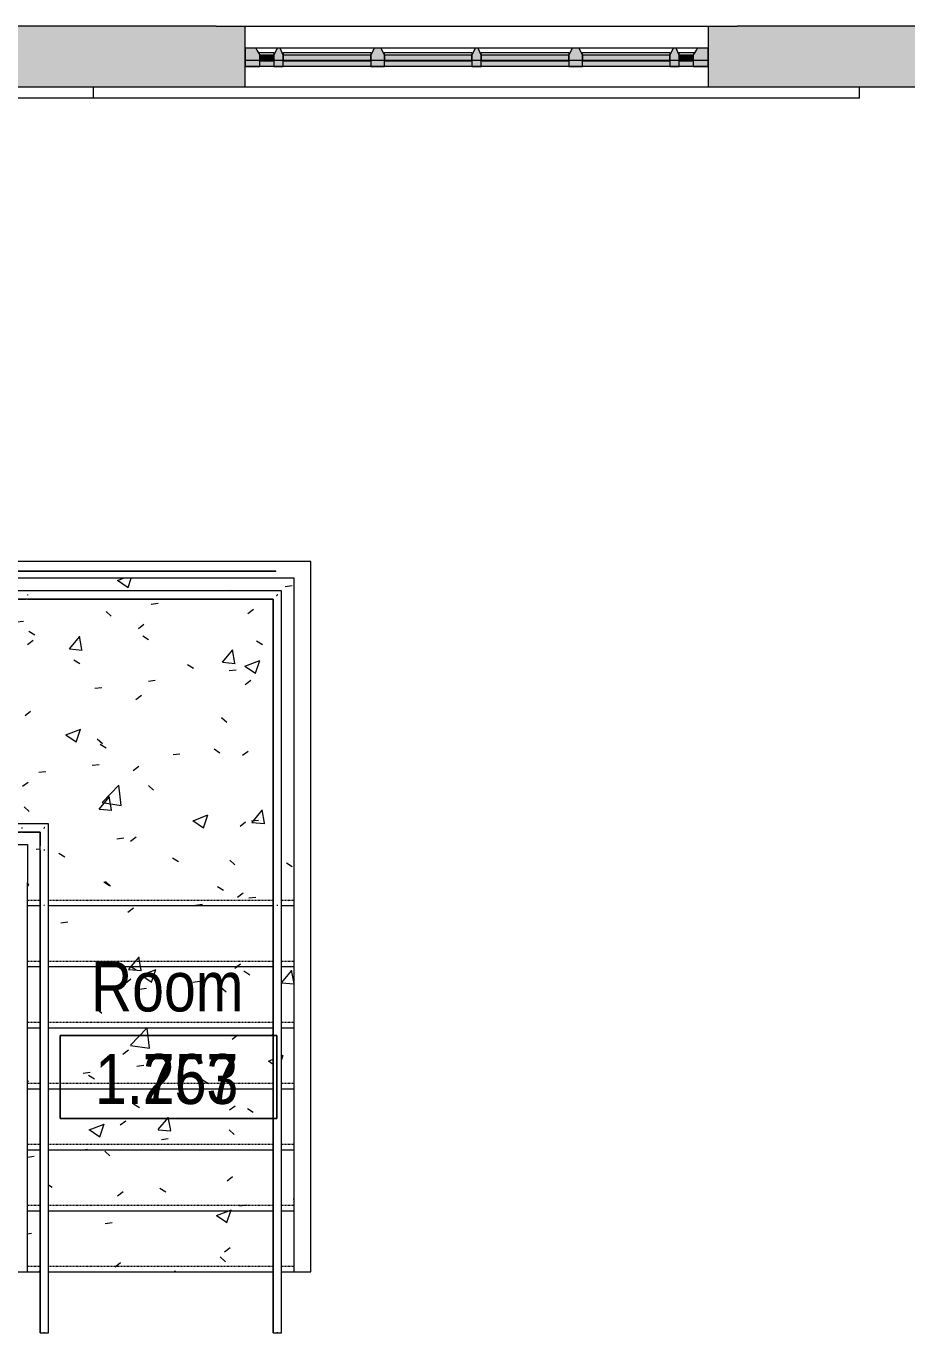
# Model space of a CAD drawing. Header units: inches. Extents: x -3598 to -1628, y -3458 to -206.
# Drawn here: x -2203.5 to -2044.9, y -3057.1 to -2821.6 of the extents above; entities that cross this region are included whole.
import ezdxf

# ---------------------------------------------------------------- set-up
doc = ezdxf.new("R2010")
doc.units = ezdxf.units.IN
doc.header["$MEASUREMENT"] = 0
doc.linetypes.add('Overhead 1_16_', pattern=[0.101562, 0.0625, -0.039062])
for name, color, linetype, lineweight in [('A-AREA-IDEN', 2, 'Continuous', 9), ('A-FLOR-HRAL', 11, 'Continuous', 13), ('A-GLAZ-CURT', 52, 'Continuous', 13), ('A-GLAZ-CWMG', 51, 'Continuous', 13), ('A-WALL', 113, 'Continuous', 13), ('A-WALL-PATT', 111, 'Continuous', 13), ('I-WALL', 2, 'Continuous', 13), ('S-STRS', 31, 'Continuous', 13)]:
    doc.layers.add(name, color=color, linetype=linetype, lineweight=lineweight)
doc.styles.add('Arial Narrow', font='ARIALN.TTF', dxfattribs={"height": 9})
pattern_1 = [(50, (0, 0), (27.5427, -2.40992), [2.88, -31.68]), (355, (0, 0), (-5.32784, 28.88427), [2.304, -25.344]), (100.451, (2.295, -0.2), (22.21532, 26.47393), [2.448, -26.924]), (46.184, (0, 7.68), (40.98187, -6.35642), [4.32, -47.52]), (96.636, (3.415, 7.15), (35.89075, 37.4062), [3.671, -40.386]), (351.184, (0, 7.68), (35.89097, 37.4062), [3.456, -38.016]), (21, (3.84, 5.76), (22.92104, -15.46073), [2.88, -31.68]), (326, (3.84, 5.76), (9.34353, 27.84574), [2.304, -25.344]), (71.451, (5.75, 4.472), (32.26477, 12.38442), [2.448, -26.924]), (37.5, (0, 0), (0.466855, 12.782707), [1.267, -23.77, 1.267, -24.461, -25.44]), (37.5, (0, 0), (0.466855, 12.782707), [-50.765, 1.267, -24.173]), (7.5, (0, 0), (10.10159, 15.14509), [1.267, -13.402, 1.267, -23.194, -9.696]), (7.5, (0, 0), (10.10159, 15.14509), [-39.13, 1.267, -8.429]), (327.5, (-8.563, 0), (20.49916, -0.86578), [1.267, -8.333, 1.267, -28.685, -39.744]), (327.5, (-8.563, 0), (20.49916, -0.86578), [-39.552, 1.267, -38.477]), (317.5, (-12.403, 0), (22.39478, 3.84429), [1.267, -11.213, 1.267, -18.624, -28.224]), (317.5, (-12.403, 0), (22.39478, 3.84429), [-32.371, 1.267, -26.957])]

# ---------------------------------------------------------------- blocks, each defined once
blk = doc.blocks.new('System Panel - Glazed-383150-MEZZANINE - CAD')
at = {"layer": 'A-GLAZ-CURT', "lineweight": 9}
blk.add_hatch(color=90, dxfattribs=at).paths.add_polyline_path([(0.29, 0.75), (41.71, 0.75), (41.71, 1.75), (-41.71, 1.75), (-41.71, 0.75), (-30.68, 0.75)], flags=0)
at = {"layer": 'A-GLAZ-CURT', "lineweight": 20}
for p, q in [((41.71, 1.75), (-41.71, 1.75)), ((-41.71, 1.75), (-41.71, 0.75)), ((-41.71, 0.75), (41.71, 0.75)), ((41.71, 0.75), (41.71, 1.75))]:
    blk.add_line(p, q, dxfattribs=at)
blk = doc.blocks.new('System Panel - Winco Glass-383154-MEZZANINE - CAD')
at = {"layer": 'A-GLAZ-CURT', "lineweight": 9}
blk.add_hatch(color=90, dxfattribs=at).paths.add_polyline_path([(4.72, -1), (4.72, 0), (2.2, 0), (2.2, -1)], flags=0)
at = {"layer": 'A-GLAZ-CURT', "lineweight": 20}
for p, q in [((4.72, 0), (2.2, 0)), ((2.2, 0), (2.2, -1)), ((4.72, -1), (4.72, 0)), ((2.2, -1), (4.72, -1))]:
    blk.add_line(p, q, dxfattribs=at)
blk = doc.blocks.new('System Panel - Winco Glass-383155-MEZZANINE - CAD')
at = {"layer": 'A-GLAZ-CURT', "lineweight": 9}
blk.add_hatch(color=90, dxfattribs=at).paths.add_polyline_path([(7.89, -1), (7.89, 0), (-7.89, 0), (-7.89, -1), (-3.75, -1)], flags=0)
at = {"layer": 'A-GLAZ-CURT', "lineweight": 20}
for p, q in [((7.89, 0), (-7.89, 0)), ((-7.89, 0), (-7.89, -1)), ((7.89, -1), (7.89, 0)), ((-7.89, -1), (7.89, -1))]:
    blk.add_line(p, q, dxfattribs=at)
blk = doc.blocks.new('System Panel - Winco Glass-383156-MEZZANINE - CAD')
at = {"layer": 'A-GLAZ-CURT', "lineweight": 9}
blk.add_hatch(color=90, dxfattribs=at).paths.add_polyline_path([(7.89, -1), (7.89, 0), (-7.89, 0), (-7.89, -1)], flags=0)
at = {"layer": 'A-GLAZ-CURT', "lineweight": 20}
for p, q in [((7.89, 0), (-7.89, 0)), ((-7.89, 0), (-7.89, -1)), ((7.89, -1), (7.89, 0)), ((-7.89, -1), (7.89, -1))]:
    blk.add_line(p, q, dxfattribs=at)
blk = doc.blocks.new('System Panel - Winco Glass-383157-MEZZANINE - CAD')
at = {"layer": 'A-GLAZ-CURT', "lineweight": 9}
blk.add_hatch(color=90, dxfattribs=at).paths.add_polyline_path([(7.89, -1), (7.89, 0), (-7.89, 0), (-7.89, -1)], flags=0)
at = {"layer": 'A-GLAZ-CURT', "lineweight": 20}
for p, q in [((7.89, 0), (-7.89, 0)), ((-7.89, 0), (-7.89, -1)), ((7.89, -1), (7.89, 0)), ((-7.89, -1), (7.89, -1))]:
    blk.add_line(p, q, dxfattribs=at)
blk = doc.blocks.new('System Panel - Winco Glass-383158-MEZZANINE - CAD')
at = {"layer": 'A-GLAZ-CURT', "lineweight": 9}
blk.add_hatch(color=90, dxfattribs=at).paths.add_polyline_path([(7.89, -1), (7.89, 0), (-7.89, 0), (-7.89, -1), (4.33, -1)], flags=0)
at = {"layer": 'A-GLAZ-CURT', "lineweight": 20}
for p, q in [((7.89, 0), (-7.89, 0)), ((-7.89, 0), (-7.89, -1)), ((7.89, -1), (7.89, 0)), ((-7.89, -1), (7.89, -1))]:
    blk.add_line(p, q, dxfattribs=at)
blk = doc.blocks.new('System Panel - Winco Glass-383159-MEZZANINE - CAD')
at = {"layer": 'A-GLAZ-CURT', "lineweight": 9}
blk.add_hatch(color=90, dxfattribs=at).paths.add_polyline_path([(-2.2, -1), (-2.2, 0), (-4.72, 0), (-4.72, -1)], flags=0)
at = {"layer": 'A-GLAZ-CURT', "lineweight": 20}
for p, q in [((-2.2, 0), (-4.72, 0)), ((-4.72, 0), (-4.72, -1)), ((-2.2, -1), (-2.2, 0)), ((-4.72, -1), (-2.2, -1))]:
    blk.add_line(p, q, dxfattribs=at)
blk = doc.blocks.new('Rectangular Mullion - Winco Accent Full_Left-Large-V3-MEZZANINE - CAD')
at = {"layer": 'A-GLAZ-CWMG', "lineweight": 9}
blk.add_hatch(color=90, dxfattribs=at).paths.add_polyline_path([(-2083.36, -2828.89), (-2080.68, -2828.89), (-2080.68, -2825.64), (-2082.6, -2825.64), (-2083.36, -2826.89)], flags=0)
at = {"layer": 'A-GLAZ-CWMG', "lineweight": 20}
for p, q in [((-2080.68, -2825.64), (-2082.6, -2825.64)), ((-2080.68, -2828.89), (-2080.68, -2825.64)), ((-2083.36, -2826.89), (-2083.36, -2828.89)), ((-2083.36, -2828.89), (-2080.68, -2828.89))]:
    blk.add_line(p, q, dxfattribs=at)
blk.add_arc((-2427.88, -2615.19), 404.36, 328.4302, 328.6378, dxfattribs=at)
blk = doc.blocks.new('Rectangular Mullion - Winco Accent Full_Left-Large-V4-MEZZANINE - CAD')
at = {"layer": 'A-GLAZ-CWMG', "lineweight": 9}
blk.add_hatch(color=90, dxfattribs=at).paths.add_polyline_path([(-2161.43, -2828.89), (-2161.43, -2826.89), (-2162.19, -2825.64), (-2164.11, -2825.64), (-2164.11, -2828.89)], flags=0)
at = {"layer": 'A-GLAZ-CWMG', "lineweight": 20}
for p, q in [((-2164.11, -2825.64), (-2164.11, -2828.89)), ((-2162.19, -2825.64), (-2164.11, -2825.64)), ((-2161.43, -2828.89), (-2161.43, -2826.89)), ((-2164.11, -2828.89), (-2161.43, -2828.89))]:
    blk.add_line(p, q, dxfattribs=at)
blk.add_arc((-1816.91, -2615.19), 404.36, 211.3622, 211.5698, dxfattribs=at)
blk = doc.blocks.new('Rectangular Mullion - Winco Accent Full_Right-Large-383169-MEZZANINE - CAD')
at = {"layer": 'A-GLAZ-CWMG', "lineweight": 9}
for p, q in [((-1890.99, -2825.64), (-1907.93, -2825.64)), ((-1891.57, -2828.89), (-1907.34, -2828.89))]:
    blk.add_line(p, q, dxfattribs=at)
blk = doc.blocks.new('Rectangular Mullion - Winco Accent Full_Right-Large-383170-MEZZANINE - CAD')
at = {"layer": 'A-GLAZ-CWMG', "lineweight": 9}
for p, q in [((-1886.6, -2825.64), (-1890.47, -2825.64)), ((-1887.36, -2828.89), (-1889.89, -2828.89))]:
    blk.add_line(p, q, dxfattribs=at)
blk = doc.blocks.new('Rectangular Mullion - Winco Accent Full_Right-Large-V1-MEZZANINE - CAD')
at = {"layer": 'A-GLAZ-CWMG', "lineweight": 9}
for p, q in [((-1944.86, -2825.64), (-1961.8, -2825.64)), ((-1945.45, -2828.89), (-1961.22, -2828.89))]:
    blk.add_line(p, q, dxfattribs=at)
blk = doc.blocks.new('Rectangular Mullion - Winco Accent Full_Right-Large-383171-MEZZANINE - CAD')
at = {"layer": 'A-GLAZ-CWMG', "lineweight": 9}
for p, q in [((-1962.32, -2825.64), (-1966.19, -2825.64)), ((-1962.91, -2828.89), (-1965.43, -2828.89))]:
    blk.add_line(p, q, dxfattribs=at)
blk = doc.blocks.new('Rectangular Mullion - Winco Accent Full-383172-MEZZANINE - CAD')
at = {"layer": 'A-GLAZ-CWMG', "lineweight": 9}
blk.add_hatch(color=90, dxfattribs=at).paths.add_polyline_path([(0.84, 2), (0.84, 0), (0.26, -1.25), (-0.26, -1.25), (-0.84, 0), (-0.84, 2)], flags=0)
at = {"layer": 'A-GLAZ-CWMG', "lineweight": 20}
for p, q in [((-0.84, 2), (0.84, 2)), ((-0.84, 0), (-0.84, 2)), ((-0.26, -1.25), (-0.84, 0)), ((0.84, 0), (0.26, -1.25)), ((0.84, 2), (0.84, 0)), ((0.26, -1.25), (-0.26, -1.25))]:
    blk.add_line(p, q, dxfattribs=at)
blk = doc.blocks.new('Rectangular Mullion - Winco Accent Full-Large-383174-MEZZANINE - CAD')
at = {"layer": 'A-GLAZ-CWMG', "lineweight": 9}
blk.add_hatch(color=90, dxfattribs=at).paths.add_polyline_path([(-1.22, 2), (1.22, 2), (1.22, 0), (0.64, -1.25), (-0.64, -1.25), (-1.22, 0)], flags=0)
at = {"layer": 'A-GLAZ-CWMG', "lineweight": 20}
for p, q in [((-1.22, 2), (1.22, 2)), ((-1.22, 0), (-1.22, 2)), ((-0.64, -1.25), (-1.22, 0)), ((1.22, 0), (0.64, -1.25)), ((1.22, 2), (1.22, 0)), ((0.64, -1.25), (-0.64, -1.25))]:
    blk.add_line(p, q, dxfattribs=at)
blk = doc.blocks.new('Rectangular Mullion - Winco Accent Full-383176-MEZZANINE - CAD')
at = {"layer": 'A-GLAZ-CWMG', "lineweight": 9}
blk.add_hatch(color=90, dxfattribs=at).paths.add_polyline_path([(0.29, 2), (0.84, 2), (0.84, 0), (0.26, -1.25), (-0.26, -1.25), (-0.84, 0), (-0.84, 2)], flags=0)
at = {"layer": 'A-GLAZ-CWMG', "lineweight": 20}
for p, q in [((-0.84, 2), (0.84, 2)), ((-0.84, 0), (-0.84, 2)), ((-0.26, -1.25), (-0.84, 0)), ((0.84, 0), (0.26, -1.25)), ((0.84, 2), (0.84, 0)), ((0.26, -1.25), (-0.26, -1.25))]:
    blk.add_line(p, q, dxfattribs=at)
blk = doc.blocks.new('Rectangular Mullion - Winco Accent Full-Large-383177-MEZZANINE - CAD')
at = {"layer": 'A-GLAZ-CWMG', "lineweight": 9}
blk.add_hatch(color=90, dxfattribs=at).paths.add_polyline_path([(-1.22, 2), (1.22, 2), (1.22, 0), (0.64, -1.25), (-0.64, -1.25), (-1.22, 0)], flags=0)
at = {"layer": 'A-GLAZ-CWMG', "lineweight": 20}
for p, q in [((-1.22, 2), (1.22, 2)), ((-1.22, 0), (-1.22, 2)), ((-0.64, -1.25), (-1.22, 0)), ((1.22, 0), (0.64, -1.25)), ((1.22, 2), (1.22, 0)), ((0.64, -1.25), (-0.64, -1.25))]:
    blk.add_line(p, q, dxfattribs=at)
blk = doc.blocks.new('Rectangular Mullion - Winco Accent Full-383178-MEZZANINE - CAD')
at = {"layer": 'A-GLAZ-CWMG', "lineweight": 9}
blk.add_hatch(color=90, dxfattribs=at).paths.add_polyline_path([(0.84, 2), (0.84, 0), (0.26, -1.25), (-0.26, -1.25), (-0.84, 0), (-0.84, 2)], flags=0)
at = {"layer": 'A-GLAZ-CWMG', "lineweight": 20}
for p, q in [((-0.84, 2), (0.84, 2)), ((-0.84, 0), (-0.84, 2)), ((-0.26, -1.25), (-0.84, 0)), ((0.84, 0), (0.26, -1.25)), ((0.84, 2), (0.84, 0)), ((0.26, -1.25), (-0.26, -1.25))]:
    blk.add_line(p, q, dxfattribs=at)
blk = doc.blocks.new('Rectangular Mullion - Winco Accent Half-384183-MEZZANINE - CAD')
at = {"layer": 'A-GLAZ-CWMG', "lineweight": 9}
for p, q in [((-2103.34, -2826.89), (-2103.34, -2826.39)), ((-2103.34, -2826.39), (-2087.57, -2826.39)), ((-2087.57, -2826.39), (-2087.57, -2826.89))]:
    blk.add_line(p, q, dxfattribs=at)
blk = doc.blocks.new('Rectangular Mullion - Winco Accent Half-384184-MEZZANINE - CAD')
at = {"layer": 'A-GLAZ-CWMG', "lineweight": 9}
for p, q in [((-2085.89, -2826.89), (-2085.89, -2826.39)), ((-2085.89, -2826.39), (-2083.06, -2826.39))]:
    blk.add_line(p, q, dxfattribs=at)
blk = doc.blocks.new('Rectangular Mullion - Winco Accent Half-384185-MEZZANINE - CAD')
at = {"layer": 'A-GLAZ-CWMG', "lineweight": 9}
for p, q in [((-2161.73, -2826.39), (-2158.91, -2826.39)), ((-2158.91, -2826.39), (-2158.91, -2826.89))]:
    blk.add_line(p, q, dxfattribs=at)
blk = doc.blocks.new('System Panel - Perforated Metal 4-387086-MEZZANINE - CAD')
at = {"layer": 'A-GLAZ-CURT', "lineweight": 9}
for p, q in [((-99.37, -0.69), (-52.67, -0.69)), ((-99.37, -0.69), (-99.37, -0.81)), ((-52.67, -0.81), (-99.37, -0.81))]:
    blk.add_line(p, q, dxfattribs=at)
blk = doc.blocks.new('Handrail Type - Handrail_Internal_-551394-MEZZANINE - CAD')
at = {"layer": 'A-FLOR-HRAL', "lineweight": 9}
for p, q in [((-2357.51, -2923.39), (-2410.4, -2923.39)), ((-2410.4, -2924.89), (-2357.51, -2924.89)), ((-2203.51, -2923.39), (-2357.51, -2923.39)), ((-2357.51, -2924.89), (-2203.51, -2924.89)), ((-2157.54, -2923.39), (-2203.31, -2923.39)), ((-2203.31, -2924.89), (-2159.04, -2924.89)), ((-2159.04, -2924.89), (-2159.04, -2979.92)), ((-2157.54, -2979.92), (-2157.54, -2923.39)), ((-2159.04, -2979.92), (-2159.04, -3045.74)), ((-2157.54, -3045.74), (-2157.54, -2979.92)), ((-2159.04, -3045.74), (-2159.04, -3057.14)), ((-2157.54, -3057.14), (-2157.54, -3045.74))]:
    blk.add_line(p, q, dxfattribs=at)
at = {"layer": 'A-FLOR-HRAL', "lineweight": 9, "flags": 128}
blk.add_lwpolyline([(-2158.21, -3057.14), (-2158.29, -3057.14), (-2158.37, -3057.14)], dxfattribs=at)
at = {"layer": 'A-FLOR-HRAL', "lineweight": 9}
for points in [[(-2357.29, -2924.06), (-2357.29, -2924.09), (-2357.29, -2924.14), (-2357.29, -2924.19), (-2357.29, -2924.22)], [(-2203.29, -2924.06), (-2203.29, -2924.09), (-2203.29, -2924.14), (-2203.29, -2924.19), (-2203.29, -2924.22)], [(-2158.21, -2980.14), (-2158.24, -2980.14), (-2158.29, -2980.14), (-2158.34, -2980.14), (-2158.37, -2980.14)]]:
    blk.add_open_spline(points, degree=3, dxfattribs=at)
blk.add_open_spline([(-2158.43, -2924.28), (-2158.41, -2924.26), (-2158.39, -2924.23), (-2158.34, -2924.19), (-2158.29, -2924.14), (-2158.25, -2924.09), (-2158.21, -2924.06), (-2158.2, -2924.05)], degree=3, knots=[-0.55730127, -0.55730127, -0.55730127, -0.55730127, -0.54166667, -0.52083333, -0.5, -0.47916667, -0.46086968, -0.46086968, -0.46086968, -0.46086968], dxfattribs=at)
blk = doc.blocks.new('Handrail Type - Handrail_Internal_-V66-MEZZANINE - CAD')
at = {"layer": 'A-FLOR-HRAL', "lineweight": 9}
for p, q in [((-2357.29, -2923.39), (-2410.4, -2923.39)), ((-2357.29, -2924.89), (-2410.4, -2924.89)), ((-2203.29, -2923.39), (-2357.29, -2923.39)), ((-2203.29, -2924.89), (-2357.29, -2924.89)), ((-2157.54, -2923.39), (-2203.29, -2923.39)), ((-2159.04, -2924.89), (-2203.29, -2924.89)), ((-2159.04, -2980.14), (-2159.04, -2924.89)), ((-2157.54, -2980.14), (-2157.54, -2923.39)), ((-2159.04, -3046.14), (-2159.04, -2980.14)), ((-2157.54, -3046.14), (-2157.54, -2980.14)), ((-2159.04, -3057.14), (-2159.04, -3046.14)), ((-2157.54, -3057.14), (-2157.54, -3046.14)), ((-2159.04, -3057.14), (-2157.54, -3057.14))]:
    blk.add_line(p, q, dxfattribs=at)
blk = doc.blocks.new('Handrail Type - Handrail_Internal_-1857076-MEZZANINE - CAD')
at = {"layer": 'A-FLOR-HRAL', "lineweight": 9}
for p, q in [((-2357.51, -2965.39), (-2363.04, -2965.39)), ((-2363.04, -2965.39), (-2363.04, -2976.86)), ((-2361.54, -2966.89), (-2357.51, -2966.89)), ((-2361.54, -2975.36), (-2361.54, -2966.89)), ((-2204.51, -2965.39), (-2357.51, -2965.39)), ((-2357.51, -2966.89), (-2204.51, -2966.89)), ((-2199.54, -2965.39), (-2204.31, -2965.39)), ((-2204.31, -2966.89), (-2201.04, -2966.89)), ((-2201.04, -2966.89), (-2201.04, -2969.39)), ((-2199.54, -2969.39), (-2199.54, -2965.39)), ((-2201.04, -2970.14), (-2201.04, -2979.92)), ((-2199.54, -2979.92), (-2199.54, -2970.14)), ((-2359.29, -2975.36), (-2361.54, -2975.36)), ((-2363.04, -2976.86), (-2357.04, -2976.86)), ((-2201.04, -2979.92), (-2201.04, -3045.74)), ((-2199.54, -3045.74), (-2199.54, -2979.92)), ((-2201.04, -3045.74), (-2201.04, -3057.14)), ((-2199.54, -3057.14), (-2199.54, -3045.74))]:
    blk.add_line(p, q, dxfattribs=at)
at = {"layer": 'A-FLOR-HRAL', "lineweight": 9, "flags": 128}
blk.add_lwpolyline([(-2200.21, -3057.14), (-2200.29, -3057.14), (-2200.37, -3057.14)], dxfattribs=at)
at = {"layer": 'A-FLOR-HRAL', "lineweight": 9}
for points, knots in [([(-2362.38, -2966.05), (-2362.37, -2966.06), (-2362.34, -2966.09), (-2362.29, -2966.14), (-2362.25, -2966.19), (-2362.21, -2966.22), (-2362.2, -2966.23)], [0.46086968, 0.46086968, 0.46086968, 0.46086968, 0.47916667, 0.5, 0.52083333, 0.53913032, 0.53913032, 0.53913032, 0.53913032]), ([(-2200.2, -2966.05), (-2200.21, -2966.06), (-2200.25, -2966.09), (-2200.29, -2966.14), (-2200.34, -2966.19), (-2200.37, -2966.22), (-2200.38, -2966.23)], [0.46086968, 0.46086968, 0.46086968, 0.46086968, 0.47916667, 0.5, 0.52083333, 0.53913032, 0.53913032, 0.53913032, 0.53913032]), ([(-2362.2, -2976.02), (-2362.21, -2976.03), (-2362.25, -2976.07), (-2362.29, -2976.11), (-2362.34, -2976.16), (-2362.37, -2976.19), (-2362.38, -2976.2)], [-0.53913032, -0.53913032, -0.53913032, -0.53913032, -0.52083333, -0.5, -0.47916667, -0.46086968, -0.46086968, -0.46086968, -0.46086968])]:
    blk.add_open_spline(points, degree=3, knots=knots, dxfattribs=at)
for points in [[(-2357.29, -2966.06), (-2357.29, -2966.09), (-2357.29, -2966.14), (-2357.29, -2966.19), (-2357.29, -2966.22)], [(-2204.29, -2966.06), (-2204.29, -2966.09), (-2204.29, -2966.14), (-2204.29, -2966.19), (-2204.29, -2966.22)], [(-2200.2, -2970.14), (-2200.23, -2970.14), (-2200.29, -2970.14), (-2200.35, -2970.14), (-2200.38, -2970.14)], [(-2200.21, -2980.14), (-2200.24, -2980.14), (-2200.29, -2980.14), (-2200.34, -2980.14), (-2200.37, -2980.14)]]:
    blk.add_open_spline(points, degree=3, dxfattribs=at)
blk = doc.blocks.new('Handrail Type - Handrail_Internal_-V95-MEZZANINE - CAD')
at = {"layer": 'A-FLOR-HRAL', "lineweight": 9}
for p, q in [((-2363.04, -2965.39), (-2363.04, -2976.86)), ((-2357.29, -2965.39), (-2363.04, -2965.39)), ((-2361.54, -2966.89), (-2361.54, -2975.36)), ((-2357.29, -2966.89), (-2361.54, -2966.89)), ((-2204.29, -2965.39), (-2357.29, -2965.39)), ((-2204.29, -2966.89), (-2357.29, -2966.89)), ((-2199.54, -2965.39), (-2204.29, -2965.39)), ((-2201.04, -2966.89), (-2204.29, -2966.89)), ((-2201.04, -2970.14), (-2201.04, -2966.89)), ((-2199.54, -2970.14), (-2199.54, -2965.39)), ((-2201.04, -2980.14), (-2201.04, -2970.14)), ((-2199.54, -2980.14), (-2199.54, -2970.14)), ((-2361.54, -2975.36), (-2359.29, -2975.36)), ((-2357.04, -2976.61), (-2357.04, -2976.86)), ((-2363.04, -2976.86), (-2357.04, -2976.86)), ((-2201.04, -3057.14), (-2201.04, -2980.14)), ((-2199.54, -3057.14), (-2199.54, -2980.14)), ((-2201.04, -3057.14), (-2199.54, -3057.14))]:
    blk.add_line(p, q, dxfattribs=at)
blk = doc.blocks.new('Room Tag- BSALS - Room Tag-28050-MEZZANINE - CAD')
at = {"layer": 'A-AREA-IDEN'}
for p, q in [((-0.203125, -0.171875), (-0.203125, -0.015625)), ((-0.203125, -0.015625), (0.203125, -0.015625)), ((0.203125, -0.015625), (-0.203125, -0.015625)), ((-0.203125, -0.015625), (-0.203125, -0.171875)), ((0.203125, -0.015625), (0.203125, -0.171875)), ((0.203125, -0.171875), (0.203125, -0.015625)), ((0.203125, -0.171875), (-0.203125, -0.171875)), ((-0.203125, -0.171875), (0.203125, -0.171875))]:
    blk.add_line(p, q, dxfattribs=at)

msp = doc.modelspace()

# ---------------------------------------------------------------- hatches: boundary and pattern name
at = {"layer": 'A-WALL-PATT', "lineweight": 20}
h = msp.add_hatch(color=10, dxfattribs=at)
h.paths.add_polyline_path([(-3004.1, -2832.64), (-2808.54, -2832.64), (-2808.54, -2828.72), (-2808.69, -2828.36), (-2809.04, -2828.22), (-2812.38, -2828.22), (-2812.38, -2827.78), (-2804.42, -2827.78), (-2804.42, -2828.22), (-2807.75, -2828.22), (-2808.1, -2828.36), (-2808.25, -2828.72), (-2808.25, -2832.64), (-2752.11, -2832.64), (-2752.11, -2821.64), (-3150.4, -2821.64), (-3150.4, -2832.64), (-3004.54, -2832.64), (-3004.54, -2828.72), (-3004.69, -2828.36), (-3005.04, -2828.22), (-3008.38, -2828.22), (-3008.38, -2827.78), (-3000.42, -2827.78), (-3000.42, -2828.22), (-3003.75, -2828.22), (-3004.1, -2828.36), (-3004.25, -2828.72), (-3004.25, -2832.64)], flags=0)
h.paths.add_polyline_path([(-2468.19, -2832.64), (-2416.54, -2832.64), (-2416.54, -2828.72), (-2416.69, -2828.36), (-2417.04, -2828.22), (-2420.38, -2828.22), (-2420.38, -2827.78), (-2412.42, -2827.78), (-2412.42, -2828.22), (-2415.75, -2828.22), (-2416.1, -2828.36), (-2416.25, -2828.72), (-2416.25, -2832.64), (-2360.11, -2832.64), (-2360.11, -2821.64), (-2472.68, -2821.64), (-2472.68, -2832.64)], flags=0)
h.paths.add_polyline_path([(-2616.38, -2832.64), (-2612.54, -2832.64), (-2612.54, -2828.72), (-2612.69, -2828.36), (-2613.04, -2828.22), (-2616.38, -2828.22), (-2616.38, -2827.78), (-2608.42, -2827.78), (-2608.42, -2828.22), (-2611.75, -2828.22), (-2612.1, -2828.36), (-2612.25, -2828.72), (-2612.25, -2832.64), (-2556.11, -2832.64), (-2556.11, -2821.64), (-2668.68, -2821.64), (-2668.68, -2832.64), (-2638.56, -2832.64)], flags=0)
h.paths.add_polyline_path([(-2220.25, -2832.64), (-2164.11, -2832.64), (-2164.11, -2821.64), (-2276.68, -2821.64), (-2276.68, -2832.64), (-2220.54, -2832.64), (-2220.54, -2828.72), (-2220.69, -2828.36), (-2221.04, -2828.22), (-2224.38, -2828.22), (-2224.38, -2827.78), (-2216.42, -2827.78), (-2216.42, -2828.22), (-2219.75, -2828.22), (-2220.1, -2828.36), (-2220.25, -2828.72), (-2220.25, -2829.42)], flags=0)
h.paths.add_polyline_path([(-1824.42, -2832.64), (-1653.54, -2832.64), (-1653.54, -2828.72), (-1653.69, -2828.36), (-1654.04, -2828.22), (-1657.38, -2828.22), (-1657.38, -2827.78), (-1649.42, -2827.78), (-1649.42, -2828.22), (-1652.75, -2828.22), (-1653.1, -2828.36), (-1653.25, -2828.72), (-1653.25, -2832.64), (-1634.4, -2832.64), (-1634.4, -2821.64), (-1884.68, -2821.64), (-1884.68, -2832.64), (-1828.54, -2832.64), (-1828.54, -2828.72), (-1828.69, -2828.36), (-1829.04, -2828.22), (-1832.38, -2828.22), (-1832.38, -2827.78), (-1824.42, -2827.78), (-1824.42, -2828.22), (-1827.75, -2828.22), (-1828.1, -2828.36), (-1828.25, -2828.72), (-1828.25, -2832.64), (-1828.1, -2832.64)], flags=0)
h.paths.add_polyline_path([(-1972.57, -2832.64), (-1968.11, -2832.64), (-1968.11, -2821.64), (-2080.68, -2821.64), (-2080.68, -2832.64), (-2024.54, -2832.64), (-2024.54, -2828.72), (-2024.69, -2828.36), (-2025.04, -2828.22), (-2028.38, -2828.22), (-2028.38, -2827.78), (-2020.42, -2827.78), (-2020.42, -2828.22), (-2023.75, -2828.22), (-2024.1, -2828.36), (-2024.25, -2828.72), (-2024.25, -2832.64), (-1988.06, -2832.64)], flags=0)
at = {"layer": 'S-STRS', "lineweight": 9}
h = msp.add_hatch(dxfattribs=at)
h.set_pattern_fill('FP_1', color=256, style=0, pattern_type=2)
h.set_pattern_definition(pattern_1)
h.paths.add_polyline_path([(-2203.29, -2980.14), (-2201.04, -2980.14), (-2201.04, -2966.89), (-2214.29, -2966.89), (-2214.29, -2969.14), (-2203.29, -2969.14), (-2203.29, -2979.98)], flags=0)
h.paths.add_polyline_path([(-2155.29, -2980.14), (-2155.29, -2921.14), (-2214.29, -2921.14), (-2214.29, -2923.39), (-2157.54, -2923.42), (-2157.54, -2980.14)], flags=0)
h.paths.add_polyline_path([(-2173.91, -2980.14), (-2159.04, -2980.14), (-2159.04, -2924.89), (-2214.29, -2924.89), (-2214.29, -2965.39), (-2199.54, -2965.42), (-2199.54, -2980.14), (-2189.4, -2980.14)], flags=0)
h = msp.add_hatch(dxfattribs=at)
h.set_pattern_fill('FP_1', color=256, style=0, pattern_type=2)
h.set_pattern_definition(pattern_1)
h.paths.add_polyline_path([(-2155.29, -2991.14), (-2155.29, -2980.14), (-2157.54, -2980.14), (-2157.54, -2991.14)], flags=0)
h.paths.add_polyline_path([(-2203.29, -2991.14), (-2201.04, -2991.14), (-2201.04, -2980.14), (-2203.29, -2980.14)], flags=0)
h.paths.add_polyline_path([(-2162.81, -2991.14), (-2159.04, -2991.14), (-2159.04, -2980.14), (-2199.54, -2980.14), (-2199.54, -2991.14), (-2173.91, -2991.14)], flags=0)
h = msp.add_hatch(dxfattribs=at)
h.set_pattern_fill('FP_1', color=256, style=0, pattern_type=2)
h.set_pattern_definition(pattern_1)
h.paths.add_polyline_path([(-2155.29, -3002.14), (-2155.29, -2991.14), (-2157.54, -2991.14), (-2157.54, -3002.14)], flags=0)
h.paths.add_polyline_path([(-2201.04, -3002.14), (-2201.04, -2991.14), (-2203.29, -2991.18), (-2203.29, -3002.14)], flags=0)
h.paths.add_polyline_path([(-2199.54, -3002.14), (-2159.04, -3002.14), (-2159.04, -2991.14), (-2199.54, -2991.18)], flags=0)
h = msp.add_hatch(dxfattribs=at)
h.set_pattern_fill('FP_1', color=256, style=0, pattern_type=2)
h.set_pattern_definition(pattern_1)
h.paths.add_polyline_path([(-2173.91, -3013.14), (-2159.04, -3013.14), (-2159.04, -3002.14), (-2199.54, -3002.14), (-2199.54, -3013.14), (-2191.51, -3013.14)], flags=0)
h.paths.add_polyline_path([(-2201.04, -3013.14), (-2201.04, -3002.14), (-2203.29, -3002.14), (-2203.29, -3013.14)], flags=0)
h.paths.add_polyline_path([(-2155.29, -3013.14), (-2155.29, -3002.14), (-2157.54, -3002.14), (-2157.54, -3013.14)], flags=0)
h = msp.add_hatch(dxfattribs=at)
h.set_pattern_fill('FP_1', color=256, style=0, pattern_type=2)
h.set_pattern_definition(pattern_1)
h.paths.add_polyline_path([(-2157.54, -3024.14), (-2155.29, -3024.14), (-2155.29, -3013.14), (-2157.54, -3013.14)], flags=0)
h.paths.add_polyline_path([(-2201.04, -3024.14), (-2201.04, -3013.14), (-2203.29, -3013.14), (-2203.29, -3024.14)], flags=0)
h.paths.add_polyline_path([(-2199.54, -3024.14), (-2159.04, -3024.14), (-2159.04, -3013.14), (-2199.54, -3013.14)], flags=0)
h = msp.add_hatch(dxfattribs=at)
h.set_pattern_fill('FP_1', color=256, style=0, pattern_type=2)
h.set_pattern_definition(pattern_1)
h.paths.add_polyline_path([(-2157.54, -3035.14), (-2155.29, -3035.14), (-2155.29, -3024.14), (-2157.54, -3024.14)], flags=0)
h.paths.add_polyline_path([(-2201.04, -3035.14), (-2201.04, -3024.14), (-2203.29, -3024.14), (-2203.29, -3035.14)], flags=0)
h.paths.add_polyline_path([(-2199.54, -3035.14), (-2159.04, -3035.14), (-2159.04, -3024.14), (-2199.54, -3024.14)], flags=0)
h = msp.add_hatch(dxfattribs=at)
h.set_pattern_fill('FP_1', color=256, style=0, pattern_type=2)
h.set_pattern_definition(pattern_1)
h.paths.add_polyline_path([(-2159.04, -3046.14), (-2159.04, -3035.14), (-2199.54, -3035.14), (-2199.54, -3046.14), (-2173.91, -3046.14)], flags=0)
h.paths.add_polyline_path([(-2203.29, -3046.14), (-2201.04, -3046.14), (-2201.04, -3035.14), (-2203.29, -3035.14), (-2203.29, -3045.84)], flags=0)
h.paths.add_polyline_path([(-2157.54, -3046.14), (-2155.29, -3046.14), (-2155.29, -3035.14), (-2157.54, -3035.14), (-2157.54, -3045.84)], flags=0)

# ---------------------------------------------------------------- linework, layer by layer
at = {"layer": 'A-WALL', "lineweight": 20}
for p, q in [((-2187.94, -2821.64), (-2252.85, -2821.64)), ((-2183.43, -2821.64), (-2187.94, -2821.64)), ((-2174.13, -2821.64), (-2183.43, -2821.64)), ((-2169.31, -2821.64), (-2174.13, -2821.64)), ((-2169.31, -2821.64), (-2075.48, -2821.64)), ((-2164.11, -2832.64), (-2164.11, -2821.64)), ((-2080.68, -2821.64), (-2080.68, -2832.64)), ((-2070.66, -2821.64), (-2075.48, -2821.64)), ((-2061.37, -2821.64), (-2070.66, -2821.64)), ((-2056.85, -2821.64), (-2061.37, -2821.64)), ((-1991.94, -2821.64), (-2056.85, -2821.64)), ((-2024.54, -2832.64), (-2220.25, -2832.64))]:
    msp.add_line(p, q, dxfattribs=at)
at = {"layer": 'I-WALL', "lineweight": 20}
for p, q in [((-2191.4, -2834.64), (-2191.4, -2832.64)), ((-2053.4, -2834.64), (-2053.4, -2832.64)), ((-2053.4, -2834.64), (-2220.25, -2834.64))]:
    msp.add_line(p, q, dxfattribs=at)
at = {"layer": 'S-STRS', "lineweight": 9}
for p, q in [((-2152.29, -2918.14), (-2207.47, -2918.14)), ((-2152.29, -2975.96), (-2152.29, -2918.14)), ((-2155.29, -2921.14), (-2207.47, -2921.14)), ((-2155.29, -2975.96), (-2155.29, -2921.14)), ((-2207.47, -2969.14), (-2203.29, -2969.14)), ((-2203.29, -2969.14), (-2203.29, -2975.96)), ((-2203.29, -2980.14), (-2203.29, -2975.96)), ((-2155.29, -2980.14), (-2155.29, -2975.96)), ((-2152.29, -3046.14), (-2152.29, -2975.96)), ((-2203.29, -2991.14), (-2203.29, -2980.14)), ((-2203.29, -2980.14), (-2201.04, -2980.14)), ((-2199.54, -2980.14), (-2159.04, -2980.14)), ((-2157.54, -2980.14), (-2155.29, -2980.14)), ((-2155.29, -2991.14), (-2155.29, -2980.14)), ((-2203.29, -3002.14), (-2203.29, -2991.14)), ((-2203.29, -2991.14), (-2201.04, -2991.14)), ((-2199.54, -2991.14), (-2159.04, -2991.14)), ((-2157.54, -2991.14), (-2155.29, -2991.14)), ((-2155.29, -3002.14), (-2155.29, -2991.14)), ((-2203.29, -3013.14), (-2203.29, -3002.14)), ((-2203.29, -3002.14), (-2201.04, -3002.14)), ((-2199.54, -3002.14), (-2159.04, -3002.14)), ((-2157.54, -3002.14), (-2155.29, -3002.14)), ((-2155.29, -3013.14), (-2155.29, -3002.14)), ((-2203.29, -3024.14), (-2203.29, -3013.14)), ((-2203.29, -3013.14), (-2201.04, -3013.14)), ((-2199.54, -3013.14), (-2159.04, -3013.14)), ((-2157.54, -3013.14), (-2155.29, -3013.14)), ((-2155.29, -3024.14), (-2155.29, -3013.14)), ((-2203.29, -3035.14), (-2203.29, -3024.14)), ((-2203.29, -3024.14), (-2201.04, -3024.14)), ((-2199.54, -3024.14), (-2159.04, -3024.14)), ((-2157.54, -3024.14), (-2155.29, -3024.14)), ((-2155.29, -3035.14), (-2155.29, -3024.14)), ((-2203.29, -3046.14), (-2203.29, -3035.14)), ((-2203.29, -3035.14), (-2201.04, -3035.14)), ((-2199.54, -3035.14), (-2159.04, -3035.14)), ((-2157.54, -3035.14), (-2155.29, -3035.14)), ((-2155.29, -3046.14), (-2155.29, -3035.14)), ((-2206.29, -3046.14), (-2203.29, -3046.14)), ((-2203.29, -3046.14), (-2201.04, -3046.14)), ((-2199.54, -3046.14), (-2159.04, -3046.14)), ((-2157.54, -3046.14), (-2155.29, -3046.14)), ((-2155.29, -3046.14), (-2152.29, -3046.14))]:
    msp.add_line(p, q, dxfattribs=at)
at = {"layer": 'S-STRS', "linetype": 'Overhead 1_16_', "lineweight": 9}
for p, q in [((-2203.29, -2979.14), (-2201.04, -2979.14)), ((-2199.54, -2979.14), (-2159.04, -2979.14)), ((-2157.54, -2979.14), (-2155.29, -2979.14)), ((-2203.29, -2990.14), (-2201.04, -2990.14)), ((-2199.54, -2990.14), (-2159.04, -2990.14)), ((-2157.54, -2990.14), (-2155.29, -2990.14)), ((-2203.29, -3001.14), (-2201.04, -3001.14)), ((-2199.54, -3001.14), (-2159.04, -3001.14)), ((-2157.54, -3001.14), (-2155.29, -3001.14)), ((-2203.29, -3012.14), (-2201.04, -3012.14)), ((-2199.54, -3012.14), (-2159.04, -3012.14)), ((-2157.54, -3012.14), (-2155.29, -3012.14)), ((-2203.29, -3023.14), (-2201.04, -3023.14)), ((-2199.54, -3023.14), (-2159.04, -3023.14)), ((-2157.54, -3023.14), (-2155.29, -3023.14)), ((-2203.29, -3034.14), (-2201.04, -3034.14)), ((-2199.54, -3034.14), (-2159.04, -3034.14)), ((-2157.54, -3034.14), (-2155.29, -3034.14)), ((-2203.29, -3045.14), (-2201.04, -3045.14)), ((-2199.54, -3045.14), (-2159.04, -3045.14)), ((-2157.54, -3045.14), (-2155.29, -3045.14))]:
    msp.add_line(p, q, dxfattribs=at)

# ---------------------------------------------------------------- block references
at = {"layer": 'A-AREA-IDEN', "xscale": 95.99999999999994, "yscale": 95.99999999999994, "zscale": 95.99999999999994}
msp.add_blockref('Room Tag- BSALS - Room Tag-28050-MEZZANINE - CAD', (-2177.9, -3002.02), dxfattribs=at)
msp.add_blockref('Room Tag- BSALS - Room Tag-28050-MEZZANINE - CAD', (-2177.9, -3002.02), dxfattribs=at)
at = {"layer": 'A-FLOR-HRAL', "lineweight": 9}
for name in ['Handrail Type - Handrail_Internal_-551394-MEZZANINE - CAD', 'Handrail Type - Handrail_Internal_-V66-MEZZANINE - CAD', 'Handrail Type - Handrail_Internal_-1857076-MEZZANINE - CAD', 'Handrail Type - Handrail_Internal_-V95-MEZZANINE - CAD']:
    msp.add_blockref(name, (0, 0), dxfattribs=at)
at = {"layer": 'A-GLAZ-CURT', "lineweight": 9}
for name, p in [('System Panel - Glazed-383150-MEZZANINE - CAD', (-2122.4, -2829.61)), ('System Panel - Winco Glass-383154-MEZZANINE - CAD', (-2163.63, -2826.89)), ('System Panel - Winco Glass-383155-MEZZANINE - CAD', (-2149.33, -2826.89)), ('System Panel - Winco Glass-383156-MEZZANINE - CAD', (-2131.12, -2826.89)), ('System Panel - Winco Glass-383157-MEZZANINE - CAD', (-2113.67, -2826.89)), ('System Panel - Winco Glass-383158-MEZZANINE - CAD', (-2095.46, -2826.89)), ('System Panel - Winco Glass-383159-MEZZANINE - CAD', (-2081.17, -2826.89))]:
    msp.add_blockref(name, p, dxfattribs=at)
at = {"layer": 'A-GLAZ-CURT', "lineweight": 9, "rotation": 180}
msp.add_blockref('System Panel - Perforated Metal 4-387086-MEZZANINE - CAD', (-2257.92, -2920.64), dxfattribs=at)
at = {"layer": 'A-GLAZ-CWMG', "lineweight": 9}
for name, p in [('Rectangular Mullion - Winco Accent Full_Left-Large-V4-MEZZANINE - CAD', (0, 0)), ('Rectangular Mullion - Winco Accent Full_Right-Large-383171-MEZZANINE - CAD', (-196, 0)), ('Rectangular Mullion - Winco Accent Full_Right-Large-V1-MEZZANINE - CAD', (-196, 0)), ('Rectangular Mullion - Winco Accent Full_Right-Large-383169-MEZZANINE - CAD', (-231.67, 0)), ('Rectangular Mullion - Winco Accent Full_Right-Large-V1-MEZZANINE - CAD', (-160.33, 0)), ('Rectangular Mullion - Winco Accent Full_Right-Large-383169-MEZZANINE - CAD', (-196, 0)), ('Rectangular Mullion - Winco Accent Full_Right-Large-383170-MEZZANINE - CAD', (-196, 0)), ('Rectangular Mullion - Winco Accent Full_Left-Large-V3-MEZZANINE - CAD', (0, 0)), ('Rectangular Mullion - Winco Accent Half-384185-MEZZANINE - CAD', (0, 0)), ('Rectangular Mullion - Winco Accent Half-384183-MEZZANINE - CAD', (-53.87, 0)), ('Rectangular Mullion - Winco Accent Half-384183-MEZZANINE - CAD', (-35.67, 0)), ('Rectangular Mullion - Winco Accent Half-384183-MEZZANINE - CAD', (-18.21, 0)), ('Rectangular Mullion - Winco Accent Half-384183-MEZZANINE - CAD', (0, 0)), ('Rectangular Mullion - Winco Accent Half-384184-MEZZANINE - CAD', (0, 0))]:
    msp.add_blockref(name, p, dxfattribs=at)
at = {"layer": 'A-GLAZ-CWMG', "lineweight": 9, "extrusion": (0, 0, -1), "rotation": 180}
for name, p in [('Rectangular Mullion - Winco Accent Full-383178-MEZZANINE - CAD', (2158.06, -2826.89)), ('Rectangular Mullion - Winco Accent Full-Large-383177-MEZZANINE - CAD', (2140.23, -2826.89)), ('Rectangular Mullion - Winco Accent Full-383176-MEZZANINE - CAD', (2122.4, -2826.89)), ('Rectangular Mullion - Winco Accent Full-Large-383174-MEZZANINE - CAD', (2104.56, -2826.89)), ('Rectangular Mullion - Winco Accent Full-383172-MEZZANINE - CAD', (2086.73, -2826.89))]:
    msp.add_blockref(name, p, dxfattribs=at)

# ---------------------------------------------------------------- texts
at = {"layer": 'A-AREA-IDEN', "char_height": 9, "attachment_point": 1, "style": 'Arial Narrow'}
for s, insert, width in [('Room', (-2191.89, -2990.21), 33.633), ('Room', (-2191.89, -2990.21), 33.633), ('1.263', (-2191.12, -3006.88), 31.512), ('1.757', (-2191.12, -3006.88), 31.512)]:
    msp.add_mtext(s, dxfattribs=dict(at, insert=insert, width=width))

doc.saveas('drawing.dxf')
